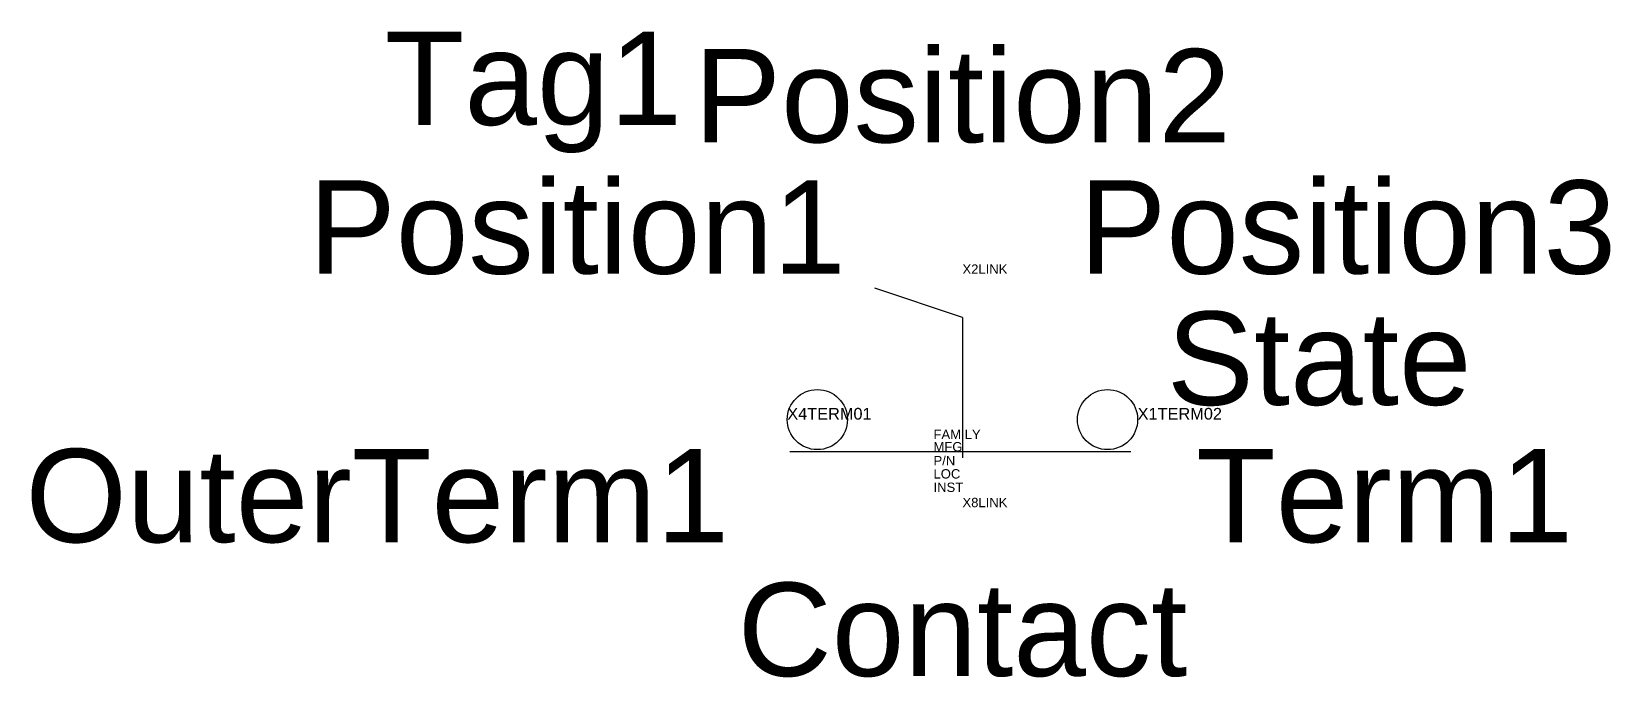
# Model space of a CAD drawing. Header units: inches. Extents: x -3.88 to 0.51, y -0.28 to 0.42.
# Drawn here: x -1.184 to 0.506, y -0.276 to 0.416 of the extents above; entities outside this region: 3.
import ezdxf
from ezdxf.enums import TextEntityAlignment as Align

# ---------------------------------------------------------------- set-up
doc = ezdxf.new("R2010")
doc.units = ezdxf.units.IN
doc.header["$MEASUREMENT"] = 0
doc.styles.add('INERCONNECT TABLES', font='arial.ttf', dxfattribs={"height": 0.1})
doc.styles.add('WD', font='arial.ttf', dxfattribs={"height": 1})

msp = doc.modelspace()

# ---------------------------------------------------------------- linework, layer by layer
for p, q in [((-0.1875, 0.1094), (-0.2812, 0.1406)), ((-0.1875, 0.1094), (-0.1875, -0.0409)), ((-0.3724, -0.0341), (-0.0074, -0.0341))]:
    msp.add_line(p, q)
for centre in [(-0.3428, 0), (-0.0322, 0)]:
    msp.add_circle(centre, 0.0322)

# ---------------------------------------------------------------- texts
at = {"style": 'INERCONNECT TABLES', "flags": 8}
for tag, p in [('Tag1', (-0.4875, 0.3656)), ('Desc1', (-3.5, 0.1159))]:
    msp.add_attdef(tag, text='', height=0.1, dxfattribs=at).set_placement(p, align=Align.MIDDLE_RIGHT)
for tag, text, p in [('Position2', 'O', (-0.1875, 0.2969)), ('Contact', 'NC', (-0.1875, -0.2747))]:
    msp.add_attdef(tag, text=text, height=0.1, dxfattribs=at).set_placement(p, align=Align.CENTER)
msp.add_attdef('Position1', text='H', height=0.1, dxfattribs=at).set_placement((-0.3125, 0.1562), align=Align.RIGHT)
for tag, p, s, height, style, flags in [('Position3', (-0.0625, 0.1562), 'A', 0.1, 'INERCONNECT TABLES', 8), ('X2LINK', (-0.1875, 0.1562), '', 0.01, 'WD', 9), ('State', (0.0312, 0.0157), 'XOO', 0.1, 'INERCONNECT TABLES', 8), ('X4TERM01', (-0.375, 0), '', 0.0125, 'WD', 9), ('X1TERM02', (0, 0), '', 0.0125, 'WD', 9), ('FAMILY', (-0.2185, -0.0208), '', 0.01, 'WD', 9), ('X8LINK', (-0.1875, -0.0938), '', 0.01, 'WD', 9)]:
    msp.add_attdef(tag, p, s, height=height, dxfattribs=dict(style=style, flags=flags))
at = {"linetype": 'Continuous', "style": 'INERCONNECT TABLES', "flags": 8}
for tag, p in [('Desc2', (-3.5, -0.0341)), ('Desc3', (-3.5, -0.1841))]:
    msp.add_attdef(tag, text='', height=0.1, dxfattribs=at).set_placement(p, align=Align.MIDDLE_RIGHT)
msp.add_attdef('OuterTerm1', text='', height=0.1, dxfattribs=at).set_placement((-0.4375, -0.0314), align=Align.TOP_RIGHT)
at = {"linetype": 'Continuous', "style": 'INERCONNECT TABLES', "flags": 9}
msp.add_attdef('MFG', text='', height=0.01, dxfattribs=at).set_placement((-0.1875, -0.0341), align=Align.RIGHT)
at = {"linetype": 'Continuous', "style": 'INERCONNECT TABLES', "flags": 8}
msp.add_attdef('Term1', text='', height=0.1, dxfattribs=at).set_placement((0.0625, -0.0314), align=Align.TOP_LEFT)
at = {"linetype": 'Continuous', "style": 'INERCONNECT TABLES', "flags": 9}
for tag, p in [('P/N', (-0.2185, -0.049)), ('LOC', (-0.2185, -0.0631)), ('INST', (-0.2185, -0.0775))]:
    msp.add_attdef(tag, p, '', height=0.01, dxfattribs=at)

doc.saveas('drawing.dxf')
